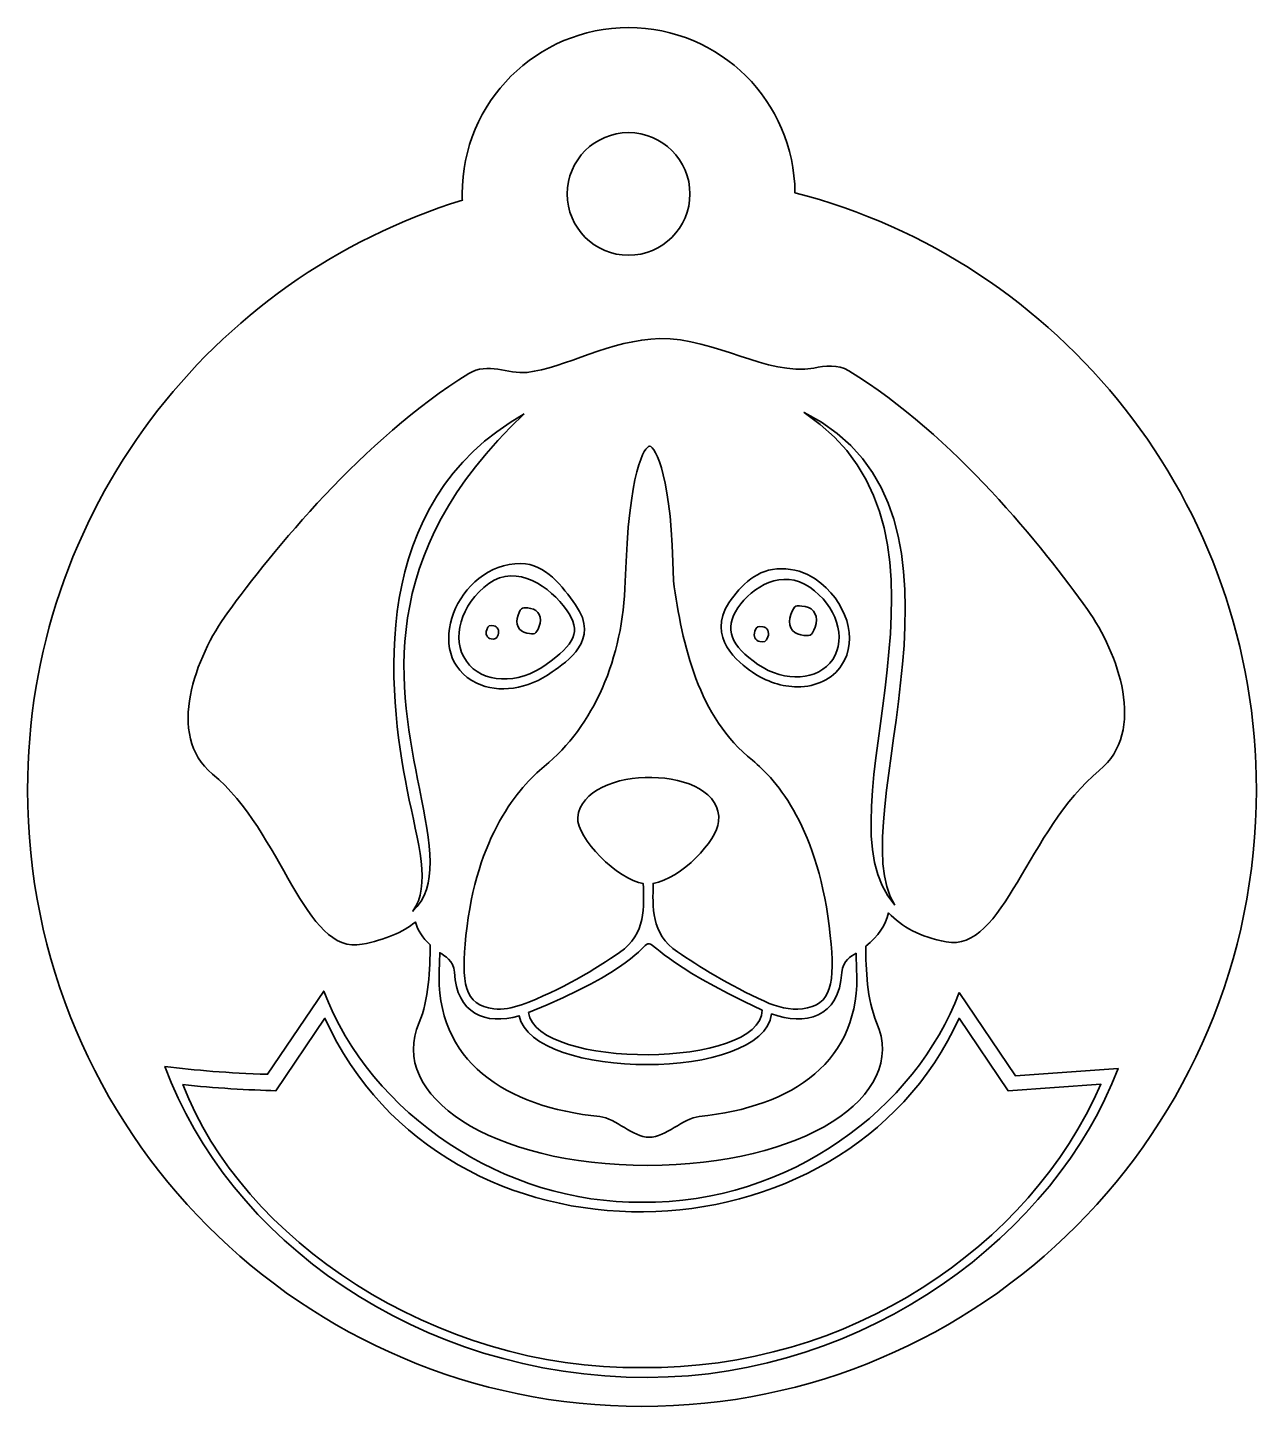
# Model space of a CAD drawing. Header units: inches. Extents: x 14.83 to 18.33, y -4.01 to -0.08.
import ezdxf

# ---------------------------------------------------------------- set-up
doc = ezdxf.new("R2010")
doc.units = ezdxf.units.IN
doc.header["$MEASUREMENT"] = 0
doc.layers.add('_U+0421_U+043B_U+043E_U+0439 1', color=7, linetype='Continuous')

msp = doc.modelspace()

# ---------------------------------------------------------------- linework, layer by layer
at = {"layer": '_U+0421_U+043B_U+043E_U+0439 1', "color": 242, "lineweight": 35, "true_color": 0xc1272d}
for points, knots in [([(17.019, -0.5486), (17.0171, -0.2885), (16.8057, -0.0781), (16.5451, -0.0781), (16.2833, -0.0781), (16.0711, -0.2903), (16.0711, -0.5521), (16.0711, -0.5581), (16.0714, -0.564), (16.0717, -0.57), (15.3549, -0.7897), (14.8333, -1.4587), (14.8333, -2.25), (14.8333, -3.22), (15.6168, -4.0063), (16.5833, -4.0063), (17.5499, -4.0063), (18.3333, -3.22), (18.3333, -2.25), (18.3333, -1.431), (17.7747, -0.7429), (17.019, -0.5486)], [0, 0, 0, 0, 1, 1, 1, 2, 2, 2, 3, 3, 3, 4, 4, 4, 5, 5, 5, 6, 6, 6, 7, 7, 7, 7]), ([(16.5451, -0.7268), (16.4486, -0.7268), (16.3704, -0.6486), (16.3704, -0.5521), (16.3704, -0.4556), (16.4486, -0.3774), (16.5451, -0.3774), (16.6417, -0.3774), (16.7199, -0.4556), (16.7199, -0.5521), (16.7199, -0.6486), (16.6417, -0.7268), (16.5451, -0.7268)], [0, 0, 0, 0, 1, 1, 1, 2, 2, 2, 3, 3, 3, 4, 4, 4, 4])]:
    msp.add_open_spline(points, degree=3, knots=knots, dxfattribs=at)
at = {"layer": '_U+0421_U+043B_U+043E_U+0439 1', "color": 7, "lineweight": 35, "true_color": 0xffffff}
for points, knots in [([(15.3597, -2.2046), (15.5603, -2.3699), (15.6212, -2.7213), (15.7862, -2.6896), (15.8523, -2.6764), (15.9022, -2.6554), (15.9379, -2.6263), (15.9443, -2.6497), (15.9582, -2.6714), (15.9798, -2.6915), (15.9798, -2.7603), (15.9761, -2.8493), (15.9486, -2.9126), (15.8584, -3.1196), (16.1514, -3.3195), (16.6002, -3.3195), (17.0396, -3.3195), (17.3437, -3.1246), (17.2517, -2.9122), (17.2242, -2.8486), (17.2209, -2.7596), (17.2208, -2.6952), (17.2565, -2.6663), (17.2779, -2.6349), (17.2855, -2.6002), (17.3226, -2.6399), (17.3755, -2.6685), (17.4498, -2.6827), (17.6131, -2.7139), (17.6822, -2.361), (17.8858, -2.1943), (18.0216, -2.0832), (17.9398, -1.8592), (17.8518, -1.7356), (17.7273, -1.561), (17.4734, -1.2406), (17.1727, -1.0561), (17.1402, -1.0361), (17.1057, -1.0422), (17.0723, -1.0481), (16.9388, -1.0713), (16.7934, -0.9619), (16.6341, -0.9642), (16.4956, -0.9664), (16.3625, -1.0485), (16.2561, -1.0603), (16.2013, -1.0662), (16.1441, -1.0301), (16.0897, -1.0639), (15.7875, -1.2513), (15.5294, -1.5714), (15.4026, -1.7456), (15.3121, -1.8697), (15.2259, -2.0945), (15.3597, -2.2046)], [0, 0, 0, 0, 1, 1, 1, 2, 2, 2, 3, 3, 3, 4, 4, 4, 5, 5, 5, 6, 6, 6, 7, 7, 7, 8, 8, 8, 9, 9, 9, 10, 10, 10, 11, 11, 11, 12, 12, 12, 13, 13, 13, 14, 14, 14, 15, 15, 15, 16, 16, 16, 17, 17, 17, 18, 18, 18, 18]), ([(17.3034, -2.5778), (17.0669, -2.3147), (17.5677, -1.5228), (17.0452, -1.1745), (17.6078, -1.4564), (17.1438, -2.3373), (17.3034, -2.5778)], [0, 0, 0, 0, 1, 1, 1, 2, 2, 2, 2]), ([(16.248, -1.1789), (15.8162, -1.5836), (15.8932, -1.9665), (15.9494, -2.2461), (15.9821, -2.4082), (16.0039, -2.5245), (15.9308, -2.5957), (15.983, -2.5217), (15.9459, -2.4052), (15.9147, -2.25), (15.8586, -1.9704), (15.7996, -1.4304), (16.248, -1.1789)], [0, 0, 0, 0, 1, 1, 1, 2, 2, 2, 3, 3, 3, 4, 4, 4, 4]), ([(16.6047, -1.2707), (16.6047, -1.2707), (16.6047, -1.2707), (16.6048, -1.2707), (16.6218, -1.2707), (16.6696, -1.3615), (16.6727, -1.6525), (16.6727, -1.6525), (16.6729, -1.6542), (16.6729, -1.6542), (16.6979, -1.8378), (16.744, -2.0422), (16.8977, -2.1656), (16.9671, -2.2213), (17.088, -2.3602), (17.1196, -2.6647), (17.1334, -2.7985), (17.125, -2.8639), (17.04, -2.8735), (17.005, -2.8774), (16.9686, -2.8686), (16.9321, -2.8521), (16.8329, -2.8071), (16.743, -2.751), (16.6845, -2.7115), (16.6062, -2.6587), (16.6151, -2.5824), (16.6148, -2.5161), (16.6958, -2.5024), (16.7969, -2.395), (16.8016, -2.3399), (16.8158, -2.175), (16.4134, -2.1735), (16.4005, -2.3286), (16.3957, -2.3865), (16.5151, -2.5059), (16.5871, -2.5167), (16.5873, -2.5826), (16.5974, -2.6589), (16.5195, -2.7129), (16.4554, -2.7574), (16.3526, -2.8212), (16.24, -2.862), (16.2398, -2.862), (16.2398, -2.8621), (16.2397, -2.8621), (16.2132, -2.8717), (16.1868, -2.8763), (16.1615, -2.8735), (16.0764, -2.8639), (16.068, -2.7985), (16.0819, -2.6647), (16.1112, -2.3803), (16.2341, -2.2409), (16.3048, -2.1831), (16.4454, -2.0681), (16.5296, -1.8761), (16.5357, -1.6563), (16.5444, -1.336), (16.5923, -1.2707), (16.6047, -1.2707)], [0, 0, 0, 0, 1, 1, 1, 2, 2, 2, 3, 3, 3, 4, 4, 4, 5, 5, 5, 6, 6, 6, 7, 7, 7, 8, 8, 8, 9, 9, 9, 10, 10, 10, 11, 11, 11, 12, 12, 12, 13, 13, 13, 14, 14, 14, 15, 15, 15, 16, 16, 16, 17, 17, 17, 18, 18, 18, 19, 19, 19, 20, 20, 20, 20]), ([(16.394, -1.7228), (16.4657, -1.8239), (16.3682, -1.8843), (16.3276, -1.9138), (16.2586, -1.9643), (16.174, -1.975), (16.113, -1.9457), (15.9507, -1.8691), (16.0561, -1.6047), (16.2382, -1.6047), (16.3083, -1.6047), (16.3571, -1.6707), (16.394, -1.7228)], [0, 0, 0, 0, 1, 1, 1, 2, 2, 2, 3, 3, 3, 4, 4, 4, 4]), ([(16.147, -1.6622), (16.0665, -1.7208), (16.0379, -1.8198), (16.083, -1.8835), (16.1282, -1.9471), (16.2299, -1.9512), (16.3104, -1.8926), (16.3908, -1.834), (16.4132, -1.8002), (16.368, -1.7366), (16.3229, -1.6729), (16.2274, -1.6036), (16.147, -1.6622)], [0, 0, 0, 0, 1, 1, 1, 2, 2, 2, 3, 3, 3, 4, 4, 4, 4]), ([(16.8311, -1.7172), (16.8658, -1.6653), (16.9118, -1.6197), (16.9798, -1.6197), (17.0154, -1.6197), (17.0487, -1.6297), (17.0761, -1.6486), (17.1669, -1.7111), (17.2009, -1.8215), (17.1519, -1.8947), (17.1257, -1.9339), (17.0798, -1.9563), (17.0261, -1.9563), (16.9826, -1.9563), (16.9371, -1.9414), (16.8977, -1.9145), (16.8587, -1.8875), (16.7657, -1.815), (16.8311, -1.7172)], [0, 0, 0, 0, 1, 1, 1, 2, 2, 2, 3, 3, 3, 4, 4, 4, 5, 5, 5, 6, 6, 6, 6]), ([(16.9136, -1.8922), (16.9905, -1.9451), (17.0858, -1.9387), (17.1264, -1.8779), (17.1671, -1.8171), (17.1377, -1.725), (17.0609, -1.6722), (16.984, -1.6193), (16.897, -1.6704), (16.8563, -1.7312), (16.8157, -1.7919), (16.8368, -1.8394), (16.9136, -1.8922)], [0, 0, 0, 0, 1, 1, 1, 2, 2, 2, 3, 3, 3, 4, 4, 4, 4]), ([(16.2304, -1.7521), (16.2398, -1.7275), (16.2428, -1.7292), (16.2658, -1.7328), (16.2889, -1.7364), (16.3, -1.7593), (16.2905, -1.7838), (16.2811, -1.8084), (16.2782, -1.8067), (16.2551, -1.8031), (16.232, -1.7995), (16.221, -1.7766), (16.2304, -1.7521)], [0, 0, 0, 0, 1, 1, 1, 2, 2, 2, 3, 3, 3, 4, 4, 4, 4]), ([(17.0072, -1.7497), (17.018, -1.7214), (17.0214, -1.7233), (17.0479, -1.7274), (17.0743, -1.7315), (17.0871, -1.7577), (17.0764, -1.7859), (17.0656, -1.8142), (17.0622, -1.8123), (17.0357, -1.8082), (17.0093, -1.8041), (16.9965, -1.7779), (17.0072, -1.7497)], [0, 0, 0, 0, 1, 1, 1, 2, 2, 2, 3, 3, 3, 4, 4, 4, 4]), ([(16.1732, -1.8081), (16.1685, -1.8204), (16.1649, -1.8211), (16.1534, -1.8192), (16.1418, -1.8174), (16.1363, -1.806), (16.141, -1.7937), (16.1457, -1.7814), (16.1493, -1.7808), (16.1609, -1.7826), (16.1724, -1.7844), (16.1779, -1.7958), (16.1732, -1.8081)], [0, 0, 0, 0, 1, 1, 1, 2, 2, 2, 3, 3, 3, 4, 4, 4, 4]), ([(16.9048, -1.7977), (16.9102, -1.7836), (16.9143, -1.7828), (16.9275, -1.7849), (16.9408, -1.7869), (16.9472, -1.8), (16.9418, -1.8141), (16.9364, -1.8283), (16.9323, -1.829), (16.919, -1.827), (16.9058, -1.8249), (16.8994, -1.8118), (16.9048, -1.7977)], [0, 0, 0, 0, 1, 1, 1, 2, 2, 2, 3, 3, 3, 4, 4, 4, 4]), ([(16.2598, -2.884), (16.8593, -2.6417), (16.3462, -2.6071), (16.9255, -2.8772), (16.9225, -3.0443), (16.2841, -3.0465), (16.2598, -2.884)], [0, 0, 0, 0, 1, 1, 1, 2, 2, 2, 2]), ([(16.7465, -3.1804), (16.6992, -3.1853), (16.6512, -3.2394), (16.6037, -3.2394), (16.5569, -3.2394), (16.5095, -3.1853), (16.4628, -3.1806), (16.1963, -3.1532), (15.9921, -3.0247), (16.0059, -2.7572), (16.0067, -2.7433), (16.0071, -2.7288), (16.0073, -2.7136), (16.0212, -2.7231), (16.0469, -2.7351), (16.0489, -2.7695), (16.0557, -2.8867), (16.1369, -2.9216), (16.2332, -2.8932), (16.272, -3.0784), (16.9273, -3.0813), (16.9526, -2.8882), (17.0464, -2.9218), (17.1448, -2.9005), (17.1526, -2.7699), (17.1546, -2.7351), (17.1793, -2.724), (17.1932, -2.715), (17.1934, -2.7301), (17.1939, -2.7445), (17.1946, -2.7583), (17.2087, -3.0251), (17.0122, -3.1527), (16.7465, -3.1804)], [0, 0, 0, 0, 1, 1, 1, 2, 2, 2, 3, 3, 3, 4, 4, 4, 5, 5, 5, 6, 6, 6, 7, 7, 7, 8, 8, 8, 9, 9, 9, 10, 10, 10, 11, 11, 11, 11]), ([(17.4868, -2.8273), (17.3627, -3.1563), (17.0037, -3.429), (16.5826, -3.4244), (16.193, -3.4294), (15.8101, -3.1757), (15.6771, -2.8229), (15.6771, -2.8229), (15.5167, -3.06), (15.5167, -3.06), (15.4042, -3.0568), (15.3116, -3.0486), (15.2245, -3.0379), (15.4015, -3.5242), (15.9423, -3.9252), (16.5995, -3.9235), (17.2255, -3.9235), (17.7631, -3.5117), (17.9392, -3.0434), (17.9392, -3.0434), (17.647, -3.064), (17.647, -3.064), (17.647, -3.064), (17.4868, -2.8273), (17.4868, -2.8273)], [0, 0, 0, 0, 1, 1, 1, 2, 2, 2, 3, 3, 3, 4, 4, 4, 5, 5, 5, 6, 6, 6, 7, 7, 7, 8, 8, 8, 8]), ([(16.584, -3.8956), (15.9924, -3.9035), (15.4424, -3.5282), (15.2757, -3.0894), (15.3607, -3.0989), (15.4672, -3.1053), (15.5408, -3.1067), (15.5408, -3.1067), (15.6803, -2.9004), (15.6803, -2.9004), (16.0194, -3.6496), (17.1595, -3.6217), (17.4864, -2.9004), (17.4864, -2.9004), (17.6262, -3.1071), (17.6262, -3.1071), (17.6262, -3.1071), (17.8903, -3.0884), (17.8903, -3.0884), (17.6866, -3.5536), (17.1725, -3.9015), (16.584, -3.8956)], [0, 0, 0, 0, 1, 1, 1, 2, 2, 2, 3, 3, 3, 4, 4, 4, 5, 5, 5, 6, 6, 6, 7, 7, 7, 7])]:
    msp.add_open_spline(points, degree=3, knots=knots, dxfattribs=at)

doc.saveas('drawing.dxf')
